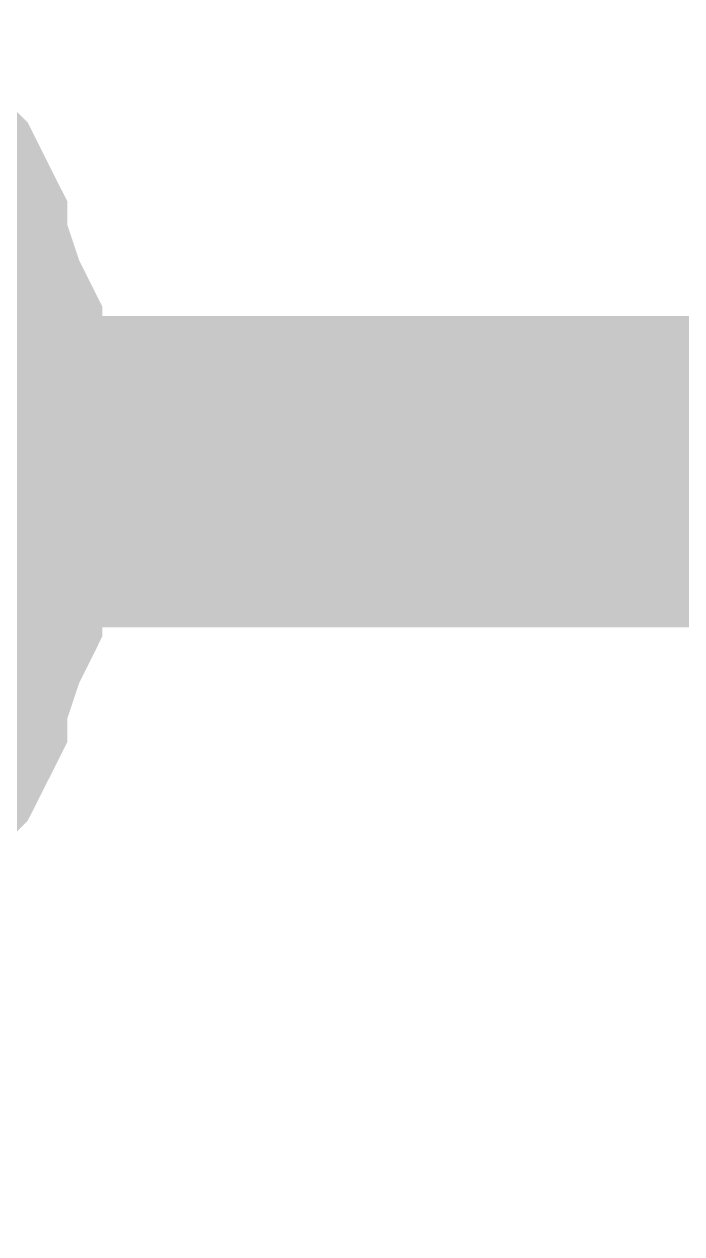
# Model space of a CAD drawing. Header units: inches. Extents: x 0 to 432, y 0 to 280.
# Drawn here: x 297.757 to 298.39, y 177.058 to 178.222 of the extents above; entities that cross this region are included whole.
import ezdxf

# ---------------------------------------------------------------- set-up
doc = ezdxf.new("R2010")
doc.units = ezdxf.units.IN
doc.layers.add('Sheet', color=255, linetype='Continuous')

msp = doc.modelspace()

# ---------------------------------------------------------------- linework, layer by layer
at = {"layer": 'Sheet'}
for points in [[(297.6037, 178.0726, 0.2997, 0.2997, 0), (297.6262, 178.0501, 0.2997, 0.2997, 0), (297.6374, 178.0389, 0.2997, 0.2997, 0), (297.6487, 178.0164, 0.2997, 0.2997, 0), (297.6487, 177.994, 0.2997, 0.2997, 0), (297.6599, 177.9715, 0.2997, 0.2997, 0), (297.6711, 177.9378, 0.2997, 0.2997, 0), (297.6823, 177.9154, 0.2997, 0.2997, 0), (297.6823, 177.8929, 0.2997, 0.2997, 0), (297.6823, 177.8704, 0.2997, 0.2997, 0), (297.6936, 177.848, 0.2997, 0.2997, 0), (297.6936, 177.8143, 0.2997, 0.2997, 0), (297.6936, 177.7918, 0.2997, 0.2997, 0)], [(297.6037, 178.0726, 0.2997, 0.2997, 0), (297.6262, 178.0501, 0.2997, 0.2997, 0), (297.6374, 178.0389, 0.2997, 0.2997, 0), (297.6487, 178.0164, 0.2997, 0.2997, 0), (297.6487, 177.994, 0.2997, 0.2997, 0), (297.6599, 177.9715, 0.2997, 0.2997, 0), (297.6711, 177.9378, 0.2997, 0.2997, 0), (297.6823, 177.9154, 0.2997, 0.2997, 0), (297.6823, 177.8929, 0.2997, 0.2997, 0), (297.6823, 177.8704, 0.2997, 0.2997, 0), (297.6936, 177.848, 0.2997, 0.2997, 0), (297.6936, 177.8143, 0.2997, 0.2997, 0), (297.6936, 177.7918, 0.2997, 0.2997, 0)], [(297.6037, 178.0726, 0.2997, 0.2997, 0), (297.6262, 178.0501, 0.2997, 0.2997, 0), (297.6374, 178.0389, 0.2997, 0.2997, 0), (297.6487, 178.0164, 0.2997, 0.2997, 0), (297.6487, 177.994, 0.2997, 0.2997, 0), (297.6599, 177.9715, 0.2997, 0.2997, 0), (297.6711, 177.9378, 0.2997, 0.2997, 0), (297.6823, 177.9154, 0.2997, 0.2997, 0), (297.6823, 177.8929, 0.2997, 0.2997, 0), (297.6823, 177.8704, 0.2997, 0.2997, 0), (297.6936, 177.848, 0.2997, 0.2997, 0), (297.6936, 177.8143, 0.2997, 0.2997, 0), (297.6936, 177.7918, 0.2997, 0.2997, 0)], [(297.6037, 178.0726, 0.2997, 0.2997, 0), (297.6262, 178.0501, 0.2997, 0.2997, 0), (297.6374, 178.0389, 0.2997, 0.2997, 0), (297.6487, 178.0164, 0.2997, 0.2997, 0), (297.6487, 177.994, 0.2997, 0.2997, 0), (297.6599, 177.9715, 0.2997, 0.2997, 0), (297.6711, 177.9378, 0.2997, 0.2997, 0), (297.6823, 177.9154, 0.2997, 0.2997, 0), (297.6823, 177.8929, 0.2997, 0.2997, 0), (297.6823, 177.8704, 0.2997, 0.2997, 0), (297.6936, 177.848, 0.2997, 0.2997, 0), (297.6936, 177.8143, 0.2997, 0.2997, 0), (297.6936, 177.7918, 0.2997, 0.2997, 0)], [(297.1882, 177.7918, 0.2997, 0.2997, 0), (304.8026, 177.7918, 0.2997, 0.2997, 0), (304.8026, 172.7159, 0.2997, 0.2997, 0), (309.8902, 172.7159, 0.2997, 0.2997, 0)], [(297.6936, 177.7918, 0.2997, 0.2997, 0), (297.6936, 177.7694, 0.2997, 0.2997, 0), (297.6936, 177.7357, 0.2997, 0.2997, 0), (297.6823, 177.7132, 0.2997, 0.2997, 0), (297.6823, 177.6908, 0.2997, 0.2997, 0), (297.6823, 177.6683, 0.2997, 0.2997, 0), (297.6711, 177.6458, 0.2997, 0.2997, 0), (297.6599, 177.6122, 0.2997, 0.2997, 0), (297.6487, 177.5897, 0.2997, 0.2997, 0), (297.6487, 177.5672, 0.2997, 0.2997, 0), (297.6374, 177.5448, 0.2997, 0.2997, 0), (297.6262, 177.5335, 0.2997, 0.2997, 0), (297.6037, 177.5111, 0.2997, 0.2997, 0)], [(297.6936, 177.7918, 0.2997, 0.2997, 0), (297.6936, 177.7694, 0.2997, 0.2997, 0), (297.6936, 177.7357, 0.2997, 0.2997, 0), (297.6823, 177.7132, 0.2997, 0.2997, 0), (297.6823, 177.6908, 0.2997, 0.2997, 0), (297.6823, 177.6683, 0.2997, 0.2997, 0), (297.6711, 177.6458, 0.2997, 0.2997, 0), (297.6599, 177.6122, 0.2997, 0.2997, 0), (297.6487, 177.5897, 0.2997, 0.2997, 0), (297.6487, 177.5672, 0.2997, 0.2997, 0), (297.6374, 177.5448, 0.2997, 0.2997, 0), (297.6262, 177.5335, 0.2997, 0.2997, 0), (297.6037, 177.5111, 0.2997, 0.2997, 0)], [(297.6936, 177.7918, 0.2997, 0.2997, 0), (297.6936, 177.7694, 0.2997, 0.2997, 0), (297.6936, 177.7357, 0.2997, 0.2997, 0), (297.6823, 177.7132, 0.2997, 0.2997, 0), (297.6823, 177.6908, 0.2997, 0.2997, 0), (297.6823, 177.6683, 0.2997, 0.2997, 0), (297.6711, 177.6458, 0.2997, 0.2997, 0), (297.6599, 177.6122, 0.2997, 0.2997, 0), (297.6487, 177.5897, 0.2997, 0.2997, 0), (297.6487, 177.5672, 0.2997, 0.2997, 0), (297.6374, 177.5448, 0.2997, 0.2997, 0), (297.6262, 177.5335, 0.2997, 0.2997, 0), (297.6037, 177.5111, 0.2997, 0.2997, 0)], [(297.6936, 177.7918, 0.2997, 0.2997, 0), (297.6936, 177.7694, 0.2997, 0.2997, 0), (297.6936, 177.7357, 0.2997, 0.2997, 0), (297.6823, 177.7132, 0.2997, 0.2997, 0), (297.6823, 177.6908, 0.2997, 0.2997, 0), (297.6823, 177.6683, 0.2997, 0.2997, 0), (297.6711, 177.6458, 0.2997, 0.2997, 0), (297.6599, 177.6122, 0.2997, 0.2997, 0), (297.6487, 177.5897, 0.2997, 0.2997, 0), (297.6487, 177.5672, 0.2997, 0.2997, 0), (297.6374, 177.5448, 0.2997, 0.2997, 0), (297.6262, 177.5335, 0.2997, 0.2997, 0), (297.6037, 177.5111, 0.2997, 0.2997, 0)], [(297.6936, 177.7918, 0.2997, 0.2997, 0), (297.6936, 177.7918, 0.2997, 0.2997, 0), (297.6936, 177.7918, 0.2997, 0.2997, 0), (297.6936, 177.7918, 0.2997, 0.2997, 0), (297.6936, 177.7918, 0.2997, 0.2997, 0), (297.6936, 177.7918, 0.2997, 0.2997, 0), (297.6936, 177.7918, 0.2997, 0.2997, 0), (297.6936, 177.7918, 0.2997, 0.2997, 0), (297.6936, 177.7918, 0.2997, 0.2997, 0), (297.6936, 177.7918, 0.2997, 0.2997, 0), (297.6936, 177.7918, 0.2997, 0.2997, 0), (297.6936, 177.7918, 0.2997, 0.2997, 0), (297.6936, 177.7918, 0.2997, 0.2997, 0), (297.6936, 177.7918, 0.2997, 0.2997, 0), (297.6936, 177.7918, 0.2997, 0.2997, 0), (297.6936, 177.7918, 0.2997, 0.2997, 0), (297.6936, 177.7918, 0.2997, 0.2997, 0), (297.6936, 177.7918, 0.2997, 0.2997, 0), (297.6936, 177.7918, 0.2997, 0.2997, 0), (297.6936, 177.7918, 0.2997, 0.2997, 0), (297.6936, 177.7918, 0.2997, 0.2997, 0), (297.6936, 177.7918, 0.2997, 0.2997, 0), (297.6936, 177.7918, 0.2997, 0.2997, 0), (297.6936, 177.7918, 0.2997, 0.2997, 0), (297.6936, 177.7918, 0.2997, 0.2997, 0), (297.6936, 177.7918, 0.2997, 0.2997, 0), (297.6936, 177.7918, 0.2997, 0.2997, 0), (297.6936, 177.7918, 0.2997, 0.2997, 0), (297.6936, 177.7918, 0.2997, 0.2997, 0), (297.6936, 177.7918, 0.2997, 0.2997, 0), (297.6936, 177.7918, 0.2997, 0.2997, 0), (297.6936, 177.7918, 0.2997, 0.2997, 0), (297.6936, 177.7918, 0.2997, 0.2997, 0)], [(297.6936, 177.7918, 0.2997, 0.2997, 0), (297.6936, 177.7918, 0.2997, 0.2997, 0)], [(297.6936, 177.7918, 0.2997, 0.2997, 0), (297.6936, 177.7918, 0.2997, 0.2997, 0), (297.6936, 177.7918, 0.2997, 0.2997, 0), (297.6936, 177.7918, 0.2997, 0.2997, 0), (297.6936, 177.7918, 0.2997, 0.2997, 0), (297.6936, 177.7918, 0.2997, 0.2997, 0), (297.6936, 177.7918, 0.2997, 0.2997, 0), (297.6936, 177.7918, 0.2997, 0.2997, 0), (297.6936, 177.7918, 0.2997, 0.2997, 0), (297.6936, 177.7918, 0.2997, 0.2997, 0), (297.6936, 177.7918, 0.2997, 0.2997, 0), (297.6936, 177.7918, 0.2997, 0.2997, 0), (297.6936, 177.7918, 0.2997, 0.2997, 0), (297.6936, 177.7918, 0.2997, 0.2997, 0), (297.6936, 177.7918, 0.2997, 0.2997, 0), (297.6936, 177.7918, 0.2997, 0.2997, 0), (297.6936, 177.7918, 0.2997, 0.2997, 0), (297.6936, 177.7918, 0.2997, 0.2997, 0), (297.6936, 177.7918, 0.2997, 0.2997, 0), (297.6936, 177.7918, 0.2997, 0.2997, 0), (297.6936, 177.7918, 0.2997, 0.2997, 0), (297.6936, 177.7918, 0.2997, 0.2997, 0), (297.6936, 177.7918, 0.2997, 0.2997, 0), (297.6936, 177.7918, 0.2997, 0.2997, 0), (297.6936, 177.7918, 0.2997, 0.2997, 0), (297.6936, 177.7918, 0.2997, 0.2997, 0), (297.6936, 177.7918, 0.2997, 0.2997, 0), (297.6936, 177.7918, 0.2997, 0.2997, 0), (297.6936, 177.7918, 0.2997, 0.2997, 0), (297.6936, 177.7918, 0.2997, 0.2997, 0), (297.6936, 177.7918, 0.2997, 0.2997, 0), (297.6936, 177.7918, 0.2997, 0.2997, 0), (297.6936, 177.7918, 0.2997, 0.2997, 0)], [(297.6936, 177.7918, 0.2997, 0.2997, 0), (297.6936, 177.7918, 0.2997, 0.2997, 0)], [(297.6936, 177.7918, 0.2997, 0.2997, 0), (297.6936, 177.7918, 0.2997, 0.2997, 0), (297.6936, 177.7918, 0.2997, 0.2997, 0), (297.6936, 177.7918, 0.2997, 0.2997, 0), (297.6936, 177.7918, 0.2997, 0.2997, 0), (297.6936, 177.7918, 0.2997, 0.2997, 0), (297.6936, 177.7918, 0.2997, 0.2997, 0), (297.6936, 177.7918, 0.2997, 0.2997, 0), (297.6936, 177.7918, 0.2997, 0.2997, 0), (297.6936, 177.7918, 0.2997, 0.2997, 0), (297.6936, 177.7918, 0.2997, 0.2997, 0), (297.6936, 177.7918, 0.2997, 0.2997, 0), (297.6936, 177.7918, 0.2997, 0.2997, 0), (297.6936, 177.7918, 0.2997, 0.2997, 0), (297.6936, 177.7918, 0.2997, 0.2997, 0), (297.6936, 177.7918, 0.2997, 0.2997, 0), (297.6936, 177.7918, 0.2997, 0.2997, 0), (297.6936, 177.7918, 0.2997, 0.2997, 0), (297.6936, 177.7918, 0.2997, 0.2997, 0), (297.6936, 177.7918, 0.2997, 0.2997, 0), (297.6936, 177.7918, 0.2997, 0.2997, 0), (297.6936, 177.7918, 0.2997, 0.2997, 0), (297.6936, 177.7918, 0.2997, 0.2997, 0), (297.6936, 177.7918, 0.2997, 0.2997, 0), (297.6936, 177.7918, 0.2997, 0.2997, 0), (297.6936, 177.7918, 0.2997, 0.2997, 0), (297.6936, 177.7918, 0.2997, 0.2997, 0), (297.6936, 177.7918, 0.2997, 0.2997, 0), (297.6936, 177.7918, 0.2997, 0.2997, 0), (297.6936, 177.7918, 0.2997, 0.2997, 0), (297.6936, 177.7918, 0.2997, 0.2997, 0), (297.6936, 177.7918, 0.2997, 0.2997, 0), (297.6936, 177.7918, 0.2997, 0.2997, 0)], [(297.6936, 177.7918, 0.2997, 0.2997, 0), (297.6936, 177.7918, 0.2997, 0.2997, 0)], [(297.6936, 177.7918, 0.2997, 0.2997, 0), (297.6936, 177.7918, 0.2997, 0.2997, 0), (297.6936, 177.7918, 0.2997, 0.2997, 0), (297.6936, 177.7918, 0.2997, 0.2997, 0), (297.6936, 177.7918, 0.2997, 0.2997, 0), (297.6936, 177.7918, 0.2997, 0.2997, 0), (297.6936, 177.7918, 0.2997, 0.2997, 0), (297.6936, 177.7918, 0.2997, 0.2997, 0), (297.6936, 177.7918, 0.2997, 0.2997, 0), (297.6936, 177.7918, 0.2997, 0.2997, 0), (297.6936, 177.7918, 0.2997, 0.2997, 0), (297.6936, 177.7918, 0.2997, 0.2997, 0), (297.6936, 177.7918, 0.2997, 0.2997, 0), (297.6936, 177.7918, 0.2997, 0.2997, 0), (297.6936, 177.7918, 0.2997, 0.2997, 0), (297.6936, 177.7918, 0.2997, 0.2997, 0), (297.6936, 177.7918, 0.2997, 0.2997, 0), (297.6936, 177.7918, 0.2997, 0.2997, 0), (297.6936, 177.7918, 0.2997, 0.2997, 0), (297.6936, 177.7918, 0.2997, 0.2997, 0), (297.6936, 177.7918, 0.2997, 0.2997, 0), (297.6936, 177.7918, 0.2997, 0.2997, 0), (297.6936, 177.7918, 0.2997, 0.2997, 0), (297.6936, 177.7918, 0.2997, 0.2997, 0), (297.6936, 177.7918, 0.2997, 0.2997, 0), (297.6936, 177.7918, 0.2997, 0.2997, 0), (297.6936, 177.7918, 0.2997, 0.2997, 0), (297.6936, 177.7918, 0.2997, 0.2997, 0), (297.6936, 177.7918, 0.2997, 0.2997, 0), (297.6936, 177.7918, 0.2997, 0.2997, 0), (297.6936, 177.7918, 0.2997, 0.2997, 0), (297.6936, 177.7918, 0.2997, 0.2997, 0), (297.6936, 177.7918, 0.2997, 0.2997, 0)], [(297.6936, 177.7918, 0.2997, 0.2997, 0), (297.6936, 177.7918, 0.2997, 0.2997, 0)]]:
    msp.add_lwpolyline(points, format="xyseb", dxfattribs=at)

doc.saveas('drawing.dxf')
